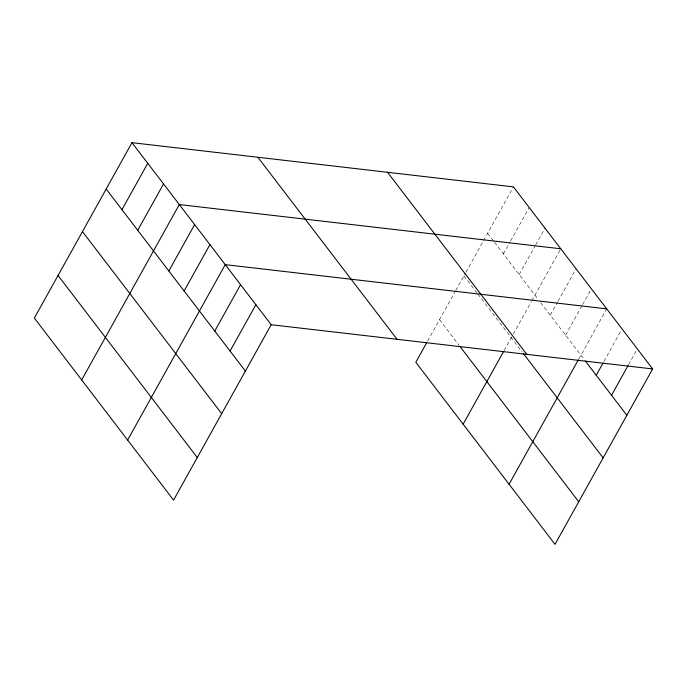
<?xml version="1.0" encoding="UTF-8"?>
<svg xmlns="http://www.w3.org/2000/svg" width="687" height="687" viewBox="0 0 687 687"><rect width="100%" height="100%" fill="white"/><g stroke="black" fill="none" stroke-linecap="round" stroke-linejoin="round"><path stroke-width="0.52" stroke-dasharray="3.44 2.58" d="M427.658 340.992L455.275 291.365M455.782 290.455L465.468 273.048M465.984 272.121L482.987 241.575M483.502 240.648L513.429 186.881M503.408 253.881L510.115 241.824M510.63 240.897L529.205 207.517M519.183 274.508L535.182 245.766M535.697 244.838L544.989 228.153M504.138 350.525L512.803 334.947M513.318 334.019L531.352 301.627M531.867 300.7L560.764 248.78M550.278 315.17L557.501 302.186M558.016 301.258L576.075 268.806M565.59 335.196L582.104 305.526M582.619 304.599L591.395 288.832M578.84 358.923L606.707 308.858M603.959 361.336L620.988 330.739M628.562 364.677L636.299 350.765M487.624 233.245L493.936 241.498M494.571 242.322L538.153 299.317M540.703 302.658L584.731 360.228M463.923 275.83L477.182 293.16M477.808 293.984L522.111 351.907M439.508 319.695L459.071 345.286"/><path stroke-width="1.03" d="M131.973 142.664L34.35 318.064L173.571 500.119L271.193 324.719L131.973 142.664L513.429 186.881L652.65 368.936L555.027 544.336L415.807 362.281L426.627 342.839M121.951 209.655L147.757 163.3M137.726 230.291L163.532 183.927M81.684 379.963L179.307 204.563L560.764 248.78M168.822 270.953L194.627 224.589M184.133 290.979L209.939 244.615M127.627 440.041L225.25 264.641L606.707 308.858M214.765 331.031L240.57 284.667M230.076 351.057L255.882 304.693M463.141 424.18L503.631 351.435M509.084 484.258L578.325 359.851M596.213 375.248L602.928 363.191M611.533 395.274L628.047 365.604M271.193 324.719L652.65 368.936M585.367 361.061L626.845 415.3M387.554 172.291L526.766 354.346M523.382 353.582L603.143 457.886M460.333 346.935L578.729 501.75M257.857 157.254L397.077 339.309M106.167 189.028L245.388 371.083M82.466 231.605L221.686 413.66M58.051 275.478L197.272 457.533"/></g></svg>
